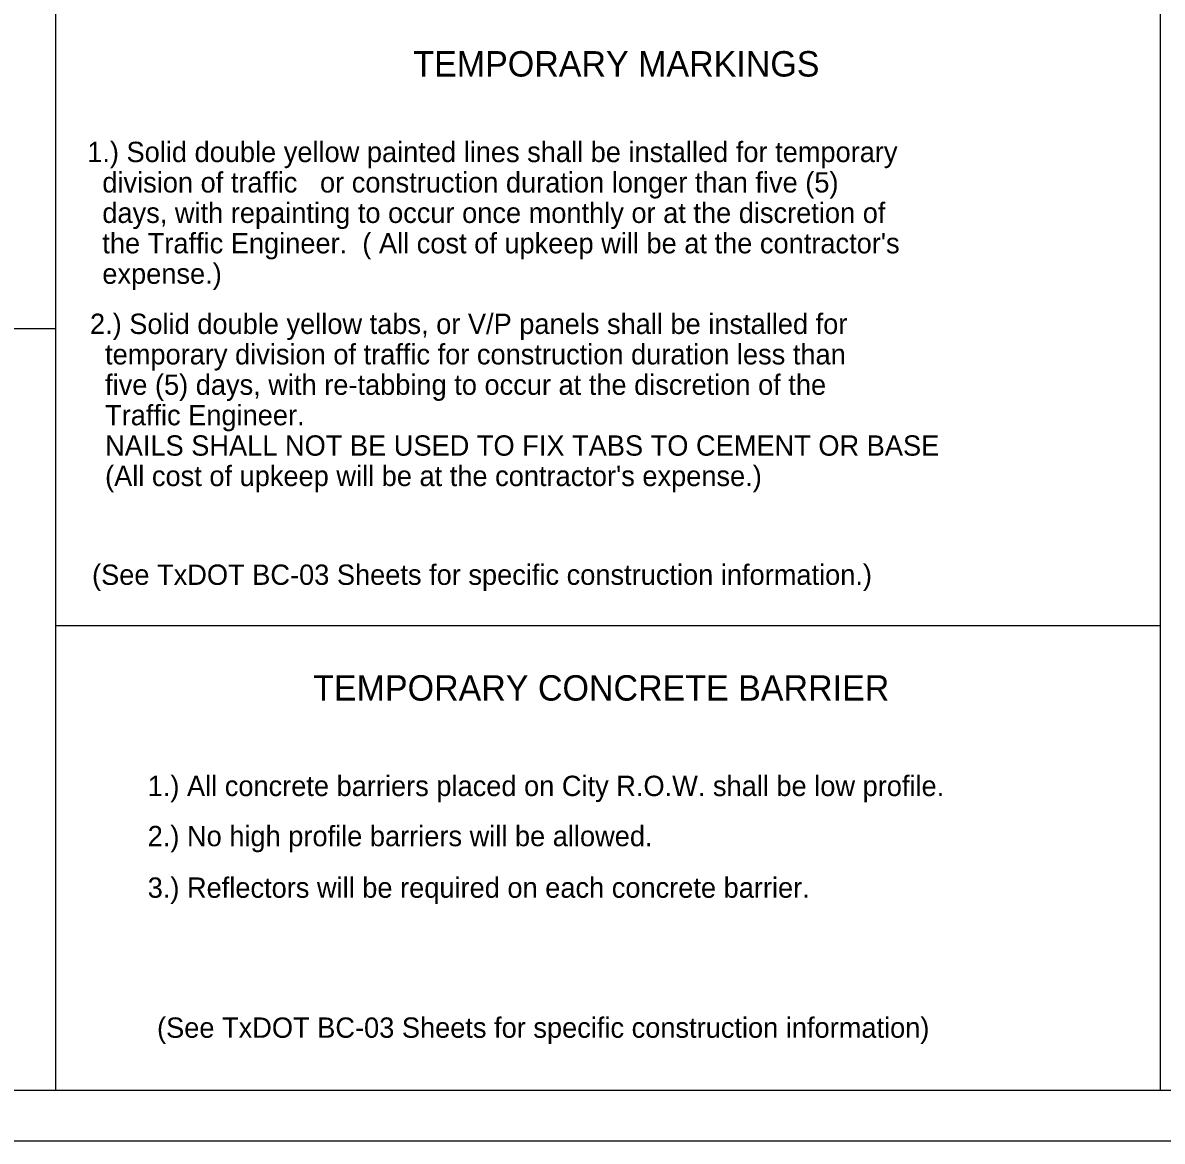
# Model space of a CAD drawing. Extents: x -71769 to -71089, y -468286 to -467846.
# Drawn here: x -71530 to -71305.9, y -468285.8 to -468065.8 of the extents above; entities that cross this region are included whole.
import ezdxf

# ---------------------------------------------------------------- set-up
doc = ezdxf.new("R2010")
doc.units = 0
for name, color, linetype in [('Level 40', 7, 'Continuous'), ('Level 63', 7, 'Continuous'), ('PRINT SHAPE', 7, 'Continuous')]:
    doc.layers.add(name, color=color, linetype=linetype)

msp = doc.modelspace()

# ---------------------------------------------------------------- linework, layer by layer
at = {"layer": 'Level 63'}
for p, q in [((-71523.54, -468275.82), (-71523.54, -467855.82)), ((-71306.31, -468275.82), (-71306.31, -467855.82)), ((-71523.54, -468126.01), (-71738.68, -468126.01)), ((-71523.54, -468184.38), (-71306.31, -468184.38)), ((-71098.69, -468275.86), (-71738.69, -468275.86))]:
    msp.add_line(p, q, dxfattribs=at)
at = {"layer": 'PRINT SHAPE'}
msp.add_lwpolyline([(-71768.69, -467845.83), (-71088.68, -467845.83), (-71088.68, -468285.83), (-71768.69, -468285.83)], close=True, dxfattribs=at)

# ---------------------------------------------------------------- texts
at = {"layer": 'Level 40'}
msp.add_text('3.) Reflectors will be required on each concrete barrier.', height=4, rotation=0.0006, dxfattribs=at).set_placement((-71505.48, -468237.95))
at = {"layer": 'Level 63'}
for s, height, p in [('TEMPORARY MARKINGS', 5, (-71453.23, -468076.41)), ('1.) Solid double yellow painted lines shall be installed for temporary', 4, (-71517.37, -468093.24)), ('  division of traffic   or construction duration longer than five (5)', 4, (-71517.37, -468099.22)), ('  days, with repainting to occur once monthly or at the discretion of', 4, (-71517.37, -468105.21)), ("  the Traffic Engineer.  ( All cost of upkeep will be at the contractor's", 4, (-71517.37, -468111.19)), ('  expense.)', 4, (-71517.37, -468117.18)), ('2.) Solid double yellow tabs, or V/P panels shall be installed for', 4, (-71516.83, -468127.05)), ('  temporary division of traffic for construction duration less than', 4, (-71516.83, -468133.04)), ('  five (5) days, with re-tabbing to occur at the discretion of the', 4, (-71516.83, -468139.02)), ('  Traffic Engineer.', 4, (-71516.83, -468145.01)), ('  NAILS SHALL NOT BE USED TO FIX TABS TO CEMENT OR BASE', 4, (-71516.83, -468150.99)), ("  (All cost of upkeep will be at the contractor's expense.)", 4, (-71516.83, -468156.97)), ('        (See TxDOT BC-03 Sheets for specific construction information.)', 4, (-71528.31, -468176.4)), ('TEMPORARY CONCRETE BARRIER', 5, (-71472.93, -468199.17)), ('1.) All concrete barriers placed on City R.O.W. shall be low profile.', 4, (-71505.48, -468217.94)), ('2.) No high profile barriers will be allowed.', 4, (-71505.48, -468227.81)), ('(See TxDOT BC-03 Sheets for specific construction information)', 4, (-71503.64, -468265.49))]:
    msp.add_text(s, height=height, rotation=0.0006, dxfattribs=at).set_placement(p)

doc.saveas('drawing.dxf')
